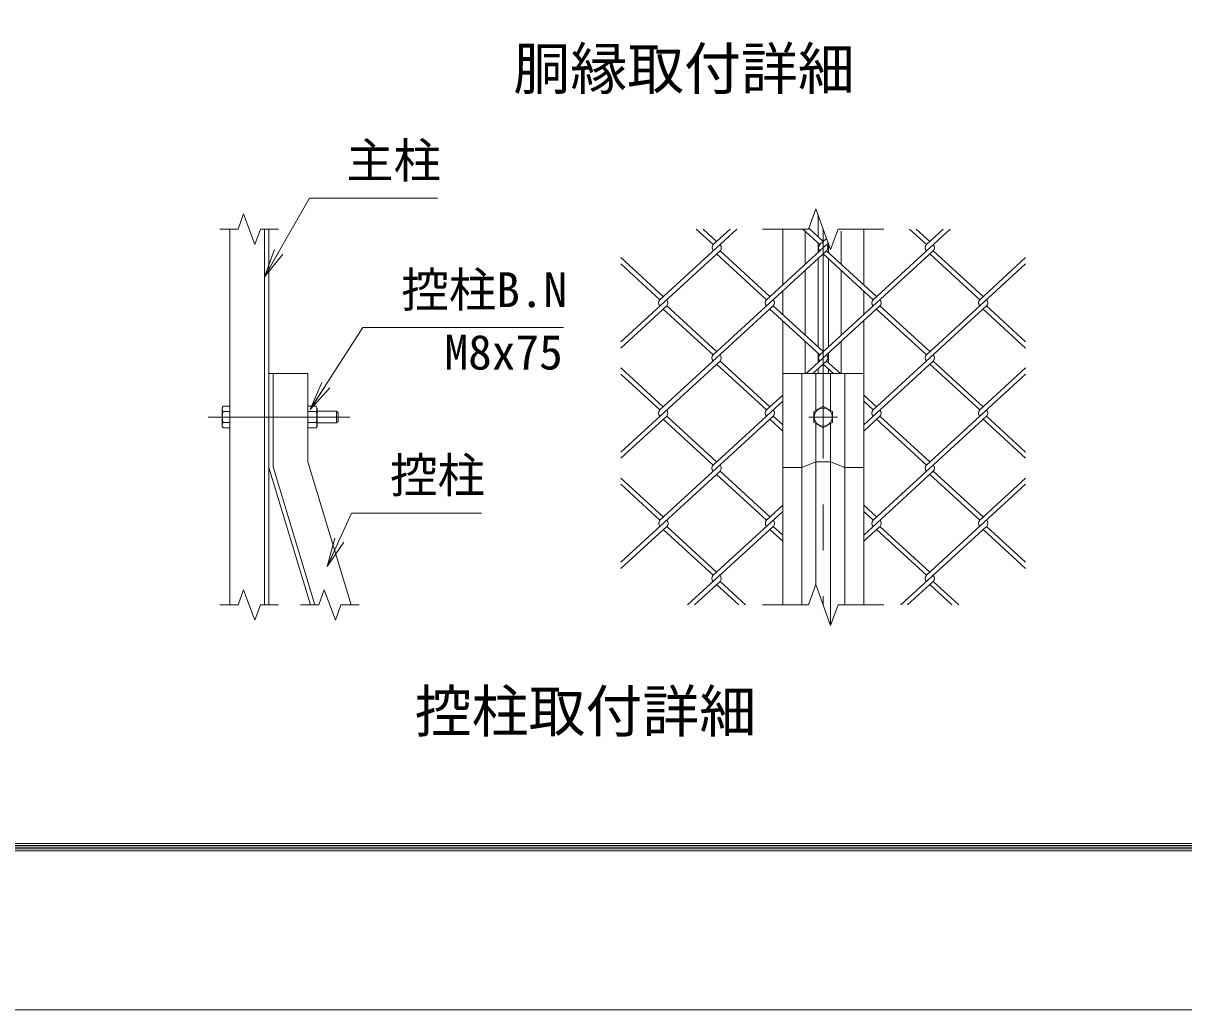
# Model space of a CAD drawing. Units: millimetres, scale not verified. Extents: x -4200 to 4200, y -2970 to 2970.
# Drawn here: x 477 to 2083, y -2970 to -1605 of the extents above; entities that cross this region are included whole.
import ezdxf
from ezdxf.enums import TextEntityAlignment as Align

# ---------------------------------------------------------------- set-up
doc = ezdxf.new("R2010")
doc.units = ezdxf.units.MM
doc.header["$LTSCALE"] = 10
doc.linetypes.add('USER1', pattern=[50.8, 31.75, -6.35, 6.35, -6.35])
doc.layers.add('0-0_D-TTL-TXT', color=7, linetype='Continuous')
for name, color, linetype, lineweight in [('0-1_D-STR1', 1, 'Continuous', 18), ('0-2_D-BMK', 2, 'USER1', 13), ('0-3_D-STR-DIM', 7, 'Continuous', 13), ('0-4_D-STR3', 3, 'Continuous', 13), ('0-8_D-STR-TXT', 7, 'Continuous', 13), ('0-9_0', 7, 'Continuous', 18), ('0-A_D-STR2', 7, 'Continuous', 13), ('0-B_D-TTL', 7, 'Continuous', 18)]:
    doc.layers.add(name, color=color, linetype=linetype, lineweight=lineweight)
doc.styles.add('ＭＳ ゴシック', font='')
doc.styles.get('ＭＳ ゴシック').set_extended_font_data('MS Gothic')

# ---------------------------------------------------------------- blocks, each defined once
blk = doc.blocks.new('_Open')
at = {"layer": '0-9_0'}
blk.add_line((-10, 1.667), (0, 0), dxfattribs=at)
blk.add_lwpolyline([(-10, -1.667), (0, 0), (-10, 0)], dxfattribs=at)

msp = doc.modelspace()

# ---------------------------------------------------------------- linework, layer by layer
at = {"layer": '0-1_D-STR1'}
for p, q in [((1576.81, -1870.31), (1576.81, -1900.52)), ((762.98, -2410), (762.98, -1890)), ((810.98, -2410), (810.98, -1890)), ((816.98, -2410), (816.98, -1890)), ((1527.98, -1967.08), (1527.98, -1890)), ((1558.98, -1938.67), (1558.98, -1892.86)), ((1608.98, -1938.67), (1608.98, -1892.86)), ((1639.98, -1967.08), (1639.98, -1890)), ((1576.81, -1909.2), (1576.81, -1922.33)), ((1591.14, -1909.2), (1591.14, -1922.33)), ((1576.81, -1931.01), (1576.81, -2053)), ((1591.14, -1931.01), (1591.14, -2053)), ((1558.98, -2036.65), (1558.98, -1947.35)), ((1608.98, -2036.65), (1608.98, -1947.35)), ((1527.98, -2008.25), (1527.98, -1975.76)), ((1639.98, -2008.25), (1639.98, -1975.76)), ((1527.98, -2410), (1527.98, -2016.93)), ((1639.98, -2410), (1639.98, -2016.93)), ((1558.98, -2090), (1558.98, -2045.33)), ((1608.98, -2090), (1608.98, -2045.33)), ((1576.81, -2061.68), (1576.81, -2074.81)), ((1591.14, -2061.68), (1591.14, -2074.81)), ((1576.81, -2083.49), (1576.81, -2090)), ((1591.14, -2083.49), (1591.14, -2090)), ((822.98, -2219.11), (822.98, -2090)), ((870.98, -2212), (870.98, -2090)), ((1527.98, -2090), (1639.98, -2090)), ((1554.19, -2090), (1554.19, -2410)), ((1573.98, -2090), (1573.98, -2140.76)), ((1593.98, -2090), (1593.98, -2140.76)), ((1613.76, -2090), (1613.76, -2410)), ((1573.98, -2159.24), (1573.98, -2382.52)), ((1593.98, -2159.24), (1593.98, -2437.47)), ((930.98, -2410), (870.98, -2212)), ((1573.98, -2212), (1554.19, -2220)), ((1593.98, -2212), (1573.98, -2212)), ((1593.98, -2212), (1613.76, -2220)), ((874.55, -2410), (816.98, -2220)), ((880.82, -2410), (822.98, -2219.11)), ((1554.19, -2220), (1527.98, -2220)), ((1639.98, -2220), (1613.76, -2220))]:
    msp.add_line(p, q, dxfattribs=at)
msp.add_lwpolyline([(816.98, -2220), (816.98, -2090), (870.98, -2090)], dxfattribs=at)
at = {"layer": '0-2_D-BMK'}
for p, q in [((1583.98, -1890), (1583.98, -2410)), ((928.97, -2150), (732.98, -2150)), ((1603.98, -2150), (1563.98, -2150))]:
    msp.add_line(p, q, dxfattribs=at)
at = {"layer": '0-3_D-STR-DIM'}
for p, q in [((1563.46, -1890), (1573.72, -1861.81)), ((1573.72, -1861.81), (1594.24, -1918.19)), ((782.28, -1868.86), (774.59, -1890)), ((797.67, -1911.14), (782.28, -1868.86)), ((749.48, -1890), (774.59, -1890)), ((805.37, -1890), (797.67, -1911.14)), ((805.37, -1890), (830.48, -1890)), ((1563.46, -1890), (1499.98, -1890)), ((1594.24, -1918.19), (1604.5, -1890)), ((1667.98, -1890), (1604.5, -1890)), ((782.28, -2388.86), (774.59, -2410)), ((797.67, -2431.14), (782.28, -2388.86)), ((893.86, -2388.86), (886.16, -2410)), ((909.25, -2431.14), (893.86, -2388.86)), ((749.48, -2410), (774.59, -2410)), ((805.37, -2410), (797.67, -2431.14)), ((805.37, -2410), (830.48, -2410)), ((861.05, -2410), (886.16, -2410)), ((916.94, -2410), (909.25, -2431.14)), ((916.94, -2410), (942.05, -2410)), ((1563.46, -2410), (1499.98, -2410)), ((1594.24, -2438.19), (1604.5, -2410)), ((1667.98, -2410), (1604.5, -2410))]:
    msp.add_line(p, q, dxfattribs=at)
msp.add_lwpolyline([(1563.46, -2410), (1573.72, -2381.81), (1594.24, -2438.19)], dxfattribs=at)
at = {"layer": '0-4_D-STR3'}
for p, q in [((752.38, -2137.4), (753.77, -2134.99)), ((762.98, -2134.99), (753.77, -2134.99)), ((762.98, -2134.99), (762.98, -2165.01)), ((870.98, -2165.01), (870.98, -2134.99)), ((752.38, -2137.4), (752.38, -2162.6)), ((762.98, -2142.49), (753.77, -2142.49)), ((870.98, -2142.49), (882.53, -2142.49)), ((883.98, -2162.5), (883.98, -2137.5)), ((883.98, -2142), (910.58, -2142)), ((910.58, -2142), (912.98, -2144.4)), ((912.98, -2144.4), (912.98, -2155.6)), ((752.38, -2162.6), (753.77, -2165.01)), ((762.98, -2157.5), (753.77, -2157.5)), ((762.98, -2165.01), (753.77, -2165.01)), ((870.98, -2157.5), (882.53, -2157.5)), ((883.98, -2158), (910.58, -2158))]:
    msp.add_line(p, q, dxfattribs=at)
for points in [[(870.98, -2134.99), (882.53, -2134.99), (883.98, -2137.5)], [(910.58, -2142), (910.58, -2158), (912.98, -2155.6)], [(870.98, -2165.01), (882.53, -2165.01), (883.98, -2162.5)]]:
    msp.add_lwpolyline(points, dxfattribs=at)
msp.add_lwpolyline([(1596.98, -2142.49), (1583.98, -2134.99), (1570.98, -2142.49), (1570.98, -2157.5), (1583.98, -2165.01), (1596.98, -2157.5)], close=True, dxfattribs=at)
msp.add_circle((1583.98, -2150), 12.5, dxfattribs=at)
for centre, radius, start, end in [((759.25, -2138.74), 6.64, 145.61585, 214.38415), ((877.04, -2138.74), 6.64, 325.61586, 34.38414), ((777.45, -2150), 24.84, 162.4121, 197.5879), ((858.85, -2150), 24.84, 342.4121, 17.5879), ((759.25, -2161.26), 6.64, 145.61585, 214.38415), ((877.04, -2161.26), 6.64, 325.61585, 34.38416)]:
    msp.add_arc(centre, radius, start, end, dxfattribs=at)
at = {"layer": '0-8_D-STR-TXT'}
for points in [[(1050.54, -1847.18), (873.22, -1847.18), (811.97, -1954.32)], [(1224.61, -2026.3), (947.29, -2026.3), (875.25, -2137.74)], [(1111.28, -2282.98), (931.67, -2282.98), (898.76, -2354.9)]]:
    msp.add_lwpolyline(points, dxfattribs=at)
at = {"layer": '0-A_D-STR2'}
for p, q in [((1464.64, -1890), (1358.06, -1987.66)), ((1431.79, -1911.42), (1408.4, -1890)), ((1436.52, -1907.08), (1417.88, -1890)), ((1455.4, -1890), (1431.9, -1911.53)), ((1579.24, -1911.42), (1555.86, -1890)), ((1583.98, -1907.08), (1563.93, -1888.71)), ((1759.55, -1890), (1652.97, -1987.66)), ((1726.7, -1911.42), (1703.32, -1890)), ((1731.43, -1907.08), (1712.79, -1890)), ((1750.08, -1890), (1726.7, -1911.42)), ((1591.01, -1909.32), (1505.51, -1987.66)), ((1588.64, -1902.81), (1579.24, -1911.42)), ((1441.26, -1920.1), (1303.98, -2045.9)), ((1588.71, -1920.1), (1431.79, -2063.9)), ((1505.51, -1987.66), (1436.52, -1924.44)), ((1510.25, -1983.32), (1441.26, -1920.1)), ((1736.17, -1920.1), (1579.24, -2063.9)), ((1652.97, -1987.66), (1583.98, -1924.44)), ((1657.7, -1983.32), (1588.71, -1920.1)), ((1800.42, -1987.66), (1731.43, -1924.44)), ((1805.16, -1983.32), (1736.17, -1920.1)), ((1362.79, -1983.32), (1303.98, -1929.43)), ((1358.06, -1987.66), (1303.98, -1938.11)), ((1863.98, -1938.11), (1726.7, -2063.9)), ((1863.98, -1929.43), (1800.42, -1987.66)), ((1367.53, -1996.34), (1303.98, -2054.58)), ((1514.99, -1996.34), (1358.06, -2140.14)), ((1431.79, -2063.9), (1362.79, -2000.68)), ((1436.52, -2059.56), (1367.53, -1996.34)), ((1579.24, -2063.9), (1510.25, -2000.68)), ((1583.98, -2059.56), (1514.99, -1996.34)), ((1662.44, -1996.34), (1560.23, -2090)), ((1809.9, -1996.34), (1652.97, -2140.14)), ((1726.7, -2063.9), (1658.12, -2001.06)), ((1731.43, -2059.56), (1662.44, -1996.34)), ((1863.98, -2054.58), (1805.16, -2000.68)), ((1863.98, -2045.9), (1809.9, -1996.34)), ((1441.26, -2072.58), (1303.98, -2198.38)), ((1362.79, -2135.8), (1303.98, -2081.91)), ((1505.51, -2140.14), (1436.52, -2076.92)), ((1510.25, -2135.8), (1441.26, -2072.58)), ((1588.71, -2072.58), (1569.71, -2090)), ((1598.25, -2090), (1583.98, -2076.92)), ((1607.72, -2090), (1588.71, -2072.58)), ((1736.17, -2072.58), (1639.98, -2160.73)), ((1800.42, -2140.14), (1731.43, -2076.92)), ((1805.16, -2135.8), (1736.17, -2072.58)), ((1863.98, -2081.91), (1800.42, -2140.14)), ((1358.06, -2140.14), (1303.98, -2090.59)), ((1863.98, -2090.59), (1726.7, -2216.38)), ((1527.98, -2128.24), (1431.79, -2216.38)), ((1527.98, -2119.56), (1505.51, -2140.14)), ((1657.7, -2135.8), (1639.98, -2119.56)), ((1652.97, -2140.14), (1639.98, -2128.24)), ((1367.53, -2148.82), (1303.98, -2207.06)), ((1514.99, -2148.82), (1358.06, -2292.62)), ((1436.52, -2212.04), (1367.53, -2148.82)), ((1527.98, -2160.73), (1514.99, -2148.82)), ((1662.44, -2148.82), (1639.98, -2169.41)), ((1809.9, -2148.82), (1652.97, -2292.62)), ((1731.43, -2212.04), (1662.44, -2148.82)), ((1863.98, -2198.38), (1809.9, -2148.82)), ((1431.79, -2216.38), (1362.79, -2153.16)), ((1527.98, -2169.41), (1510.25, -2153.16)), ((1726.7, -2216.38), (1657.7, -2153.16)), ((1863.98, -2207.06), (1805.16, -2153.16)), ((1441.26, -2225.06), (1303.98, -2350.86)), ((1505.51, -2292.62), (1436.52, -2229.4)), ((1510.25, -2288.28), (1441.26, -2225.06)), ((1736.17, -2225.06), (1639.98, -2313.21)), ((1800.42, -2292.62), (1731.43, -2229.4)), ((1805.16, -2288.28), (1736.17, -2225.06)), ((1362.79, -2288.28), (1303.98, -2234.39)), ((1358.06, -2292.62), (1303.98, -2243.07)), ((1863.98, -2243.07), (1726.7, -2368.86)), ((1863.98, -2234.39), (1800.42, -2292.62)), ((1527.98, -2272.04), (1505.51, -2292.62)), ((1657.7, -2288.28), (1639.98, -2272.04)), ((1527.98, -2280.72), (1431.79, -2368.86)), ((1652.97, -2292.62), (1639.98, -2280.72)), ((1367.53, -2301.3), (1303.98, -2359.54)), ((1431.79, -2368.86), (1362.79, -2305.64)), ((1436.52, -2364.52), (1367.53, -2301.3)), ((1514.99, -2301.3), (1396.36, -2410)), ((1527.98, -2321.89), (1510.25, -2305.64)), ((1527.98, -2313.21), (1514.99, -2301.3)), ((1662.44, -2301.3), (1639.98, -2321.89)), ((1726.7, -2368.86), (1657.7, -2305.64)), ((1731.43, -2364.52), (1662.44, -2301.3)), ((1809.9, -2301.3), (1691.27, -2410)), ((1863.98, -2359.54), (1805.16, -2305.64)), ((1863.98, -2350.86), (1809.9, -2301.3)), ((1441.26, -2377.54), (1405.84, -2410)), ((1467.21, -2410), (1436.52, -2381.88)), ((1476.68, -2410), (1441.26, -2377.54)), ((1736.17, -2377.54), (1700.75, -2410)), ((1762.12, -2410), (1731.43, -2381.88)), ((1771.59, -2410), (1736.17, -2377.54))]:
    msp.add_line(p, q, dxfattribs=at)
for centre, start, end in [((1436.63, -1915.88), 137.5, 222.5), ((1436.63, -1915.88), 317.5, 42.5), ((1584.08, -1915.88), 137.5, 222.5), ((1584.08, -1915.88), 317.5, 42.5), ((1731.54, -1915.88), 137.5, 222.5), ((1731.54, -1915.88), 317.5, 42.5), ((1362.79, -1992), 137.5, 222.5), ((1362.79, -1992), 317.5, 42.5), ((1510.25, -1992), 137.5, 222.5), ((1510.25, -1992), 317.5, 42.5), ((1657.7, -1992), 137.5, 222.5), ((1657.7, -1992), 317.5, 42.5), ((1805.27, -1992.12), 137.5, 222.5), ((1805.27, -1992.12), 317.5, 42.5), ((1436.51, -2068.25), 137.5, 222.5), ((1436.51, -2068.25), 317.5, 42.5), ((1583.97, -2068.25), 137.5, 222.5), ((1583.97, -2068.25), 317.5, 42.5), ((1731.42, -2068.25), 137.5, 222.5), ((1731.42, -2068.25), 317.5, 42.5), ((1362.79, -2144.48), 137.5, 222.5), ((1362.79, -2144.48), 317.5, 42.5), ((1510.25, -2144.48), 137.5, 222.5), ((1510.25, -2144.48), 317.5, 42.5), ((1657.7, -2144.48), 137.5, 222.5), ((1657.7, -2144.48), 317.5, 42.5), ((1805.27, -2144.6), 137.5, 222.5), ((1805.27, -2144.6), 317.5, 42.5), ((1436.51, -2220.73), 137.5, 222.5), ((1436.51, -2220.73), 317.5, 42.5), ((1731.55, -2220.83), 137.5, 222.5), ((1731.55, -2220.83), 317.5, 42.5), ((1362.91, -2297.07), 137.5, 222.5), ((1362.91, -2297.07), 317.5, 42.5), ((1510.37, -2297.07), 137.5, 222.5), ((1510.37, -2297.07), 317.5, 42.5), ((1657.82, -2297.07), 137.5, 222.5), ((1657.82, -2297.07), 317.5, 42.5), ((1805.39, -2297.19), 137.5, 222.5), ((1805.39, -2297.19), 317.5, 42.5), ((1436.51, -2373.21), 137.5, 222.5), ((1436.51, -2373.21), 317.5, 42.5), ((1731.55, -2373.31), 137.5, 222.5), ((1731.55, -2373.31), 317.5, 42.5)]:
    msp.add_arc(centre, 6.42, start, end, dxfattribs=at)
at = {"layer": '0-B_D-TTL', "color": 2}
msp.add_lwpolyline([(-4200, 2970), (4200, 2970), (4200, -2970), (-4200, -2970)], close=True, dxfattribs=at)
at = {"layer": '0-B_D-TTL'}
for points in [[(-3930, 2750), (3930, 2750), (3930, -2750), (-3930, -2750)], [(-3927.5, 2747.5), (3927.5, 2747.5), (3927.5, -2747.5), (-3927.5, -2747.5)], [(-3925, 2745), (3925, 2745), (3925, -2745), (-3925, -2745)], [(-3922.5, 2742.5), (3922.5, 2742.5), (3922.5, -2742.5), (-3922.5, -2742.5)], [(-3920, 2740), (3920, 2740), (3920, -2740), (-3920, -2740)]]:
    msp.add_lwpolyline(points, close=True, dxfattribs=at)

# ---------------------------------------------------------------- block references
at = {"layer": '0-8_D-STR-TXT', "xscale": 4, "yscale": 4}
for p, rotation in [((810.98, -1956.05), 240.24265), ((874.17, -2139.42), 237.12098), ((897.93, -2356.72), 245.41293)]:
    msp.add_blockref('_Open', p, dxfattribs=dict(at, rotation=rotation))

# ---------------------------------------------------------------- texts
at = {"layer": '0-0_D-TTL-TXT', "style": 'ＭＳ ゴシック'}
for s, p in [('胴縁取付詳細', (1155.42, -1714.12)), ('控柱取付詳細', (1019.01, -2603.06))]:
    msp.add_text(s, height=57.7, dxfattribs=at).set_placement(p, align=Align.BOTTOM_LEFT)
at = {"layer": '0-8_D-STR-TXT', "style": 'ＭＳ ゴシック'}
for s, p in [('主柱', (924.15, -1833.45)), ('控柱B.N', (1000.5, -2012.32)), ('M8x75', (1060.13, -2098.73)), ('控柱', (984.88, -2269))]:
    msp.add_text(s, height=48.09, dxfattribs=at).set_placement(p, align=Align.BOTTOM_LEFT)

doc.saveas('drawing.dxf')
